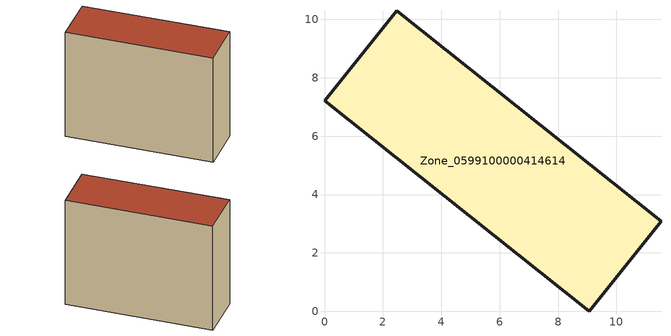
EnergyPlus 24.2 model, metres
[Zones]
Zone_0599100000414614
 floor ground (C_G): 11.53,3.08 9.07,0 0,7.22 2.47,10.3 z0.34
 wall outside (C_F): 9.07,0 11.53,3.08 2.47,10.3 0,7.22 9.07,0 z0.34:9.39
 roof outside (C_R): 2.47,10.3 0,7.22 9.07,0 11.53,3.08 z9.39
[BUILDING]
Pand.0599100000414614: North Axis=0; Terrain=City; Loads Convergence Tolerance Value=0.04; Temperature Convergence Tolerance Value=0.4; Solar Distribution=FullExterior; Maximum Number of Warmup Days=25; Minimum Number of Warmup Days=1
[Site:Location]
Rotterdam.The.Hague.AP_ZH_NLD Design_Conditions: Latitude=51.96; Longitude=4.45; Time Zone=1; Elevation=-4.5
[SITE:GROUNDTEMPERATURE:BUILDINGSURFACE]
18, 18, 18, 18, 18, 18, 18, 18, 18, 18, 18, 18
[MATERIAL] Thermal Absorptance=0.9; Solar Absorptance=0.7; Visible Absorptance=0.7
Name | Roughness | Thickness | Conductivity | Density | Specific Heat
G.TC.1992-2005 | MediumSmooth | 0.15 | 0.06 | 540 | 1210
F.TC.1992-2005 | Rough | 0.3 | 0.12 | 1920 | 840
R.TC.1992-2005 | MediumRough | 0.2 | 0.08 | 1500 | 1000
[CONSTRUCTION]
C_G: G.TC.1992-2005
C_F: F.TC.1992-2005
C_R: R.TC.1992-2005
[ZONE]
Zone_0599100000414614: Type=1; Multiplier=1; Ceiling Height=Autocalculate; Volume=Autocalculate; Floor Area=autocalculate; Part of Total Floor Area=Yes
[ZONEINFILTRATION:DESIGNFLOWRATE]
Infil_Zone_0599100000414614: Zone or ZoneList or Space or SpaceList=Zone_0599100000414614; Schedule=AlwaysOn; Design Flow Rate Calculation Method=Flow/Area; Flow Rate per Floor Area=0.0015; Constant Term Coefficient=1; Temperature Term Coefficient=0; Velocity Term Coefficient=0; Velocity Squared Term Coefficient=0
[HVACTEMPLATE:ZONE:IDEALLOADSAIRSYSTEM]
Zone_0599100000414614: Maximum Heating Supply Air Temperature=50; Minimum Cooling Supply Air Temperature=13; Maximum Heating Supply Air Humidity Ratio=0.0156; Minimum Cooling Supply Air Humidity Ratio=0.0077; Heating Limit=NoLimit; Cooling Limit=NoLimit; Dehumidification Control Type=ConstantSensibleHeatRatio; Cooling Sensible Heat Ratio=0.7; Dehumidification Setpoint=60; Humidification Control Type=None; Humidification Setpoint=30; Outdoor Air Method=None; Outdoor Air Flow Rate per Person=0.00944; Outdoor Air Flow Rate per Zone Floor Area=0; Outdoor Air Flow Rate per Zone=0; Demand Controlled Ventilation Type=None; Outdoor Air Economizer Type=NoEconomizer; Heat Recovery Type=None; Sensible Heat Recovery Effectiveness=0.7; Latent Heat Recovery Effectiveness=0.65
[ZONECONTROL:THERMOSTAT]
ThermostatControl_Zone_0599100000414614: Zone or ZoneList=Zone_0599100000414614; Control Type Schedule=DualSetpointControlType; Control 1=Thermostat_Zone_0599100000414614; Temperature Difference Between Cutout And Setpoint=0
[THERMOSTATSETPOINT:DUALSETPOINT]
Thermostat_Zone_0599100000414614: Heating Setpoint Temperature Schedule=HeatingSetpoint_Zone_0599100000414614; Cooling Setpoint Temperature Schedule=CoolingSetpoint_Zone_0599100000414614
[SCHEDULE:COMPACT]
HeatingSetpoint_Zone_0599100000414614: Through: 12/31, For: AllDays, Until: 24:00, 21
CoolingSetpoint_Zone_0599100000414614: Through: 12/31, For: AllDays, Until: 24:00, 24
DualSetpointControlType: Through: 12/31, For: AllDays, Until: 24:00, 4
AlwaysOn: Through: 12/31, For: AllDays, Until: 24:00, 1
